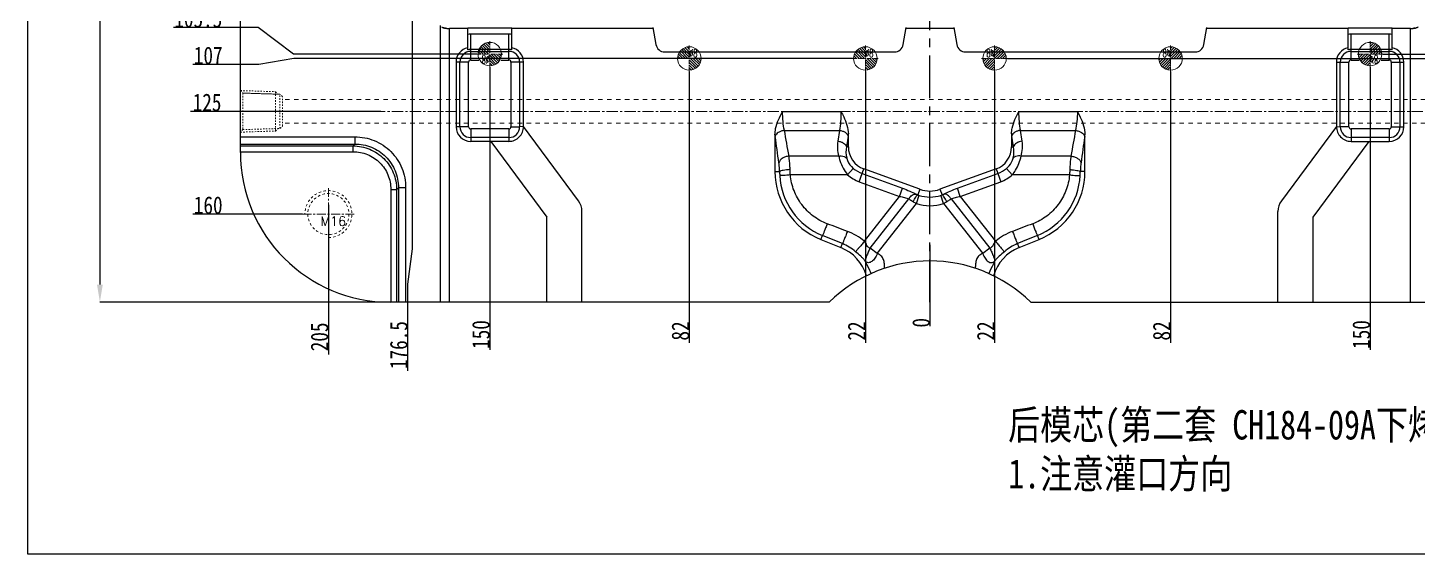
# Model space of a CAD drawing. Header units: millimetres. Extents: x 4797 to 6967, y -10922 to -3169.
# Drawn here: x 5246.5 to 5720.4, y -6133.8 to -5954.5 of the extents above; entities that cross this region are included whole.
import ezdxf
from ezdxf.enums import TextEntityAlignment as Align

# ---------------------------------------------------------------- set-up
doc = ezdxf.new("R2010")
doc.units = ezdxf.units.MM
doc.header["$LTSCALE"] = 16.335
doc.header["$PDMODE"] = 3
doc.header["$PDSIZE"] = 0.3125
doc.linetypes.add('CENTER', pattern=[0.6, 0.375, -0.075, 0.075, -0.075])
doc.linetypes.add('HIDDEN', pattern=[0.2, 0.1, -0.1])
doc.layers.get('0').update_dxf_attribs({"linetype": 'CONTINUOUS'})
doc.layers.get('Defpoints').update_dxf_attribs({"linetype": 'CONTINUOUS'})
for name, color, linetype, lineweight in [('cool', 153, 'HIDDEN', 9), ('epin', 13, 'CONTINUOUS', 9), ('screw', 33, 'CONTINUOUS', 13)]:
    doc.layers.add(name, color=color, linetype=linetype, lineweight=lineweight)
doc.layers.add('DEFAULT_2', color=8, linetype='HIDDEN')
doc.styles.get("Standard").update_dxf_attribs({"font": 'txt', "width": 0.8})
doc.styles.add('TXT', font='txt.shx', dxfattribs={"bigfont": 'gbcbig.shx'})
doc.styles.add('TXT05', font='txt.shx', dxfattribs={"width": 0.5, "bigfont": 'gbcbig.shx'})
doc.dimstyles.new('ISO-25', dxfattribs={"dimtxt": 8, "dimasz": 6, "dimexe": 0, "dimexo": 0, "dimgap": 0, "dimtad": 1, "dimdsep": 46, "dimtxsty": 'Standard', "dimcen": 0, "dimclrd": 4, "dimclre": 4, "dimclrt": 6, "dimazin": 0, "dimtfac": 1, "dimtofl": 0, "dimtmove": 0, "dimatfit": 3, "dimfxl": 0, "dimarcsym": 0})

# ---------------------------------------------------------------- blocks, each defined once
blk = doc.blocks.new('cool_jt_f12')
at = {"layer": 'cool', "ltscale": 0.3}
for p, q in [((0, 7.0785), (0.856, 6.2225)), ((0, 7.0785), (12, 6.7035)), ((0.856, 6.2225), (0.856, -6.2225)), ((13.5, 5.827375), (0.856, 6.2225)), ((0.856, 6.2225), (13.5, 5.827375)), ((12, 6.7035), (12.856, 5.8475)), ((12, 6.7035), (12, -6.7035)), ((14.327375, 5), (13.5, 5.827375)), ((13.5, -5.827375), (13.5, 5.827375)), ((14.327375, -5), (14.327375, 5)), ((0.856, -6.2225), (0, -7.0785)), ((0, -7.0785), (12, -6.7035)), ((0.856, -6.2225), (13.5, -5.827375)), ((12, -6.7035), (12.856, -5.8475)), ((13.5, -5.827375), (14.327375, -5))]:
    blk.add_line(p, q, dxfattribs=at)
blk = doc.blocks.new('147')
at = {"layer": 'cool', "ltscale": 0.932966}
for p, q in [((229.57, -3849.57), (-211.77, -3849.57)), ((229.57, -3857.57), (-211.77, -3857.57))]:
    blk.add_line(p, q, dxfattribs=at)
at = {"layer": 'cool', "color": 1, "linetype": 'CENTER', "ltscale": 0.621977}
blk.add_line((243.9, -3853.57), (-226.1, -3853.57), dxfattribs=at)
at = {"layer": 'cool', "ltscale": 0.932966}
blk.add_blockref('cool_jt_f12', (-226.1, -3853.57), dxfattribs=at)
at = {"layer": 'cool', "ltscale": 0.932966, "rotation": 179.9999999999999}
blk.add_blockref('cool_jt_f12', (243.9, -3853.57), dxfattribs=at)
blk = doc.blocks.new('screw_m16_g')
at = {"layer": 'screw', "color": 1, "linetype": 'CENTER', "ltscale": 0.497582}
for p, q in [((0, -8.8), (0, 8.8)), ((-8.8, 0), (8.8, 0))]:
    blk.add_line(p, q, dxfattribs=at)
at = {"layer": 'screw', "color": 33, "linetype": 'HIDDEN', "ltscale": 0.497582}
blk.add_circle((0, 0), 7, dxfattribs=at)
at = {"layer": 'screw', "color": 92, "linetype": 'HIDDEN', "ltscale": 0.497582}
blk.add_arc((0, 0), 8, 270, 180, dxfattribs=at)
at = {"layer": 'screw', "color": 6, "style": 'TXT'}
blk.add_text('M16', height=3.2, dxfattribs=at).set_placement((-2.72, -4))
blk = doc.blocks.new('*D208')
at = {"color": 4, "lineweight": -2}
for p, q in [((5388.09, -5667.99), (5271.11, -5667.99)), ((5271.11, -5673.99), (5271.11, -6041.99)), ((5398.89, -6047.99), (5271.11, -6047.99))]:
    blk.add_line(p, q, dxfattribs=at)
at = {"color": 4}
for points in [[(5270.11, -5673.99), (5272.11, -5673.99), (5271.11, -5667.99)], [(5270.11, -6041.99), (5272.11, -6041.99), (5271.11, -6047.99)]]:
    blk.add_solid(points, dxfattribs=at)
at = {"layer": 'Defpoints', "color": 0}
for p in [(5388.09, -5667.99), (5271.11, -6047.99), (5398.89, -6047.99)]:
    blk.add_point(p, dxfattribs=at)
at = {"color": 6, "insert": (5267.11, -5848.35), "char_height": 8, "attachment_point": 5, "rotation": 90}
blk.add_mtext('380', dxfattribs=at)
blk = doc.blocks.new('*D149')
at = {"color": 4, "lineweight": -2}
for p, q in [((5580.38, -5964.99), (5770.74, -5964.99)), ((5770.74, -5964.99), (5782.74, -5966.99)), ((5782.74, -5966.99), (5805.14, -5966.99))]:
    blk.add_line(p, q, dxfattribs=at)
at = {"layer": 'Defpoints', "color": 0}
for p in [(5553.98, -5857.99), (5580.38, -5964.99), (5794.74, -5966.99)]:
    blk.add_point(p, dxfattribs=at)
at = {"color": 6, "insert": (5799.94, -5963.99), "char_height": 6, "attachment_point": 5}
blk.add_mtext('107', dxfattribs=at)
blk = doc.blocks.new('*D211')
at = {"color": 4, "lineweight": -2}
blk.add_line((5741.1, -5982.99), (5805.94, -5982.99), dxfattribs=at)
at = {"layer": 'Defpoints', "color": 0}
for p in [(5553.98, -5857.99), (5741.1, -5982.99), (5794.74, -5982.99)]:
    blk.add_point(p, dxfattribs=at)
at = {"color": 6, "insert": (5800.34, -5979.99), "char_height": 6, "attachment_point": 5}
blk.add_mtext('125', dxfattribs=at)
blk = doc.blocks.new('*D212')
at = {"color": 4, "lineweight": -2}
blk.add_line((5767.78, -6017.99), (5805.14, -6017.99), dxfattribs=at)
at = {"layer": 'Defpoints', "color": 0}
for p in [(5553.98, -5857.99), (5767.78, -6017.99), (5794.74, -6017.99)]:
    blk.add_point(p, dxfattribs=at)
at = {"color": 6, "insert": (5799.94, -6014.99), "char_height": 6, "attachment_point": 5}
blk.add_mtext('160', dxfattribs=at)
blk = doc.blocks.new('*D150')
at = {"color": 4, "lineweight": -2}
blk.add_line((5553.98, -6028.41), (5553.98, -6056.21), dxfattribs=at)
at = {"layer": 'Defpoints', "color": 0}
for p in [(5553.98, -5857.99), (5553.98, -6028.41), (5553.98, -6053.81)]:
    blk.add_point(p, dxfattribs=at)
at = {"color": 6, "insert": (5550.98, -6055.01), "char_height": 6, "attachment_point": 5, "rotation": 90}
blk.add_mtext('0', dxfattribs=at)
blk = doc.blocks.new('*D151')
at = {"color": 4, "lineweight": -2}
blk.add_line((5575.98, -5969.39), (5575.98, -6061.81), dxfattribs=at)
at = {"layer": 'Defpoints', "color": 0}
for p in [(5553.98, -5857.99), (5575.98, -5969.39), (5575.98, -6053.81)]:
    blk.add_point(p, dxfattribs=at)
at = {"color": 6, "insert": (5572.98, -6057.81), "char_height": 6, "attachment_point": 5, "rotation": 90}
blk.add_mtext('22', dxfattribs=at)
blk = doc.blocks.new('*D152')
at = {"color": 4, "lineweight": -2}
blk.add_line((5635.98, -5969.39), (5635.98, -6061.81), dxfattribs=at)
at = {"layer": 'Defpoints', "color": 0}
for p in [(5553.98, -5857.99), (5635.98, -5969.39), (5635.98, -6053.81)]:
    blk.add_point(p, dxfattribs=at)
at = {"color": 6, "insert": (5632.98, -6057.81), "char_height": 6, "attachment_point": 5, "rotation": 90}
blk.add_mtext('82', dxfattribs=at)
blk = doc.blocks.new('*D153')
at = {"color": 4, "lineweight": -2}
blk.add_line((5703.98, -5967.89), (5703.98, -6064.21), dxfattribs=at)
at = {"layer": 'Defpoints', "color": 0}
for p in [(5553.98, -5857.99), (5703.98, -5967.89), (5703.98, -6053.81)]:
    blk.add_point(p, dxfattribs=at)
at = {"color": 6, "insert": (5700.98, -6059.01), "char_height": 6, "attachment_point": 5, "rotation": 90}
blk.add_mtext('150', dxfattribs=at)
blk = doc.blocks.new('*D213')
at = {"color": 4, "lineweight": -2}
blk.add_line((5758.98, -6014.88), (5758.98, -6065.81), dxfattribs=at)
at = {"layer": 'Defpoints', "color": 0}
for p in [(5553.98, -5857.99), (5758.98, -6014.88), (5758.98, -6053.81)]:
    blk.add_point(p, dxfattribs=at)
at = {"color": 6, "insert": (5755.98, -6059.81), "char_height": 6, "attachment_point": 5, "rotation": 90}
blk.add_mtext('205', dxfattribs=at)
blk = doc.blocks.new('*D174')
at = {"color": 4, "lineweight": -2}
for p, q in [((5337.23, -5964.99), (5325.23, -5966.99)), ((5527.58, -5964.99), (5337.23, -5964.99)), ((5325.23, -5966.99), (5302.83, -5966.99))]:
    blk.add_line(p, q, dxfattribs=at)
at = {"layer": 'Defpoints', "color": 0}
for p in [(5553.98, -5857.99), (5527.58, -5964.99), (5313.23, -5966.99)]:
    blk.add_point(p, dxfattribs=at)
at = {"color": 6, "insert": (5308.03, -5963.99), "char_height": 6, "attachment_point": 5}
blk.add_mtext('107', dxfattribs=at)
blk = doc.blocks.new('*D175')
at = {"color": 4, "lineweight": -2}
blk.add_line((5366.87, -5982.99), (5302.03, -5982.99), dxfattribs=at)
at = {"layer": 'Defpoints', "color": 0}
for p in [(5553.98, -5857.99), (5313.23, -5982.99), (5366.87, -5982.99)]:
    blk.add_point(p, dxfattribs=at)
at = {"color": 6, "insert": (5307.63, -5979.99), "char_height": 6, "attachment_point": 5}
blk.add_mtext('125', dxfattribs=at)
blk = doc.blocks.new('*D176')
at = {"color": 4, "lineweight": -2}
blk.add_line((5340.18, -6017.99), (5302.83, -6017.99), dxfattribs=at)
at = {"layer": 'Defpoints', "color": 0}
for p in [(5553.98, -5857.99), (5313.23, -6017.99), (5340.18, -6017.99)]:
    blk.add_point(p, dxfattribs=at)
at = {"color": 6, "insert": (5308.03, -6014.99), "char_height": 6, "attachment_point": 5}
blk.add_mtext('160', dxfattribs=at)
blk = doc.blocks.new('*D177')
at = {"color": 4, "lineweight": -2}
for p, q in [((5531.98, -5969.39), (5531.98, -6029.81)), ((5531.98, -6029.81), (5531.98, -6041.81)), ((5531.98, -6041.81), (5531.98, -6061.81))]:
    blk.add_line(p, q, dxfattribs=at)
at = {"layer": 'Defpoints', "color": 0}
for p in [(5553.98, -5857.99), (5531.98, -5969.39), (5531.98, -6053.81)]:
    blk.add_point(p, dxfattribs=at)
at = {"color": 6, "insert": (5528.98, -6057.81), "char_height": 6, "attachment_point": 5, "rotation": 90}
blk.add_mtext('22', dxfattribs=at)
blk = doc.blocks.new('*D178')
at = {"color": 4, "lineweight": -2}
for p, q in [((5471.98, -5969.39), (5471.98, -6029.81)), ((5471.98, -6029.81), (5471.98, -6041.81)), ((5471.98, -6041.81), (5471.98, -6061.81))]:
    blk.add_line(p, q, dxfattribs=at)
at = {"layer": 'Defpoints', "color": 0}
for p in [(5553.98, -5857.99), (5471.98, -5969.39), (5471.98, -6053.81)]:
    blk.add_point(p, dxfattribs=at)
at = {"color": 6, "insert": (5468.98, -6057.81), "char_height": 6, "attachment_point": 5, "rotation": 90}
blk.add_mtext('82', dxfattribs=at)
blk = doc.blocks.new('*D179')
at = {"color": 4, "lineweight": -2}
blk.add_line((5403.98, -5967.89), (5403.98, -6064.21), dxfattribs=at)
at = {"layer": 'Defpoints', "color": 0}
for p in [(5553.98, -5857.99), (5403.98, -5967.89), (5403.98, -6053.81)]:
    blk.add_point(p, dxfattribs=at)
at = {"color": 6, "insert": (5400.98, -6059.01), "char_height": 6, "attachment_point": 5, "rotation": 90}
blk.add_mtext('150', dxfattribs=at)
blk = doc.blocks.new('*D180')
at = {"color": 4, "lineweight": -2}
for p, q in [((5377.48, -5887.39), (5377.48, -6029.81)), ((5377.48, -6029.81), (5375.98, -6041.81)), ((5375.98, -6041.81), (5375.98, -6071.41))]:
    blk.add_line(p, q, dxfattribs=at)
at = {"layer": 'Defpoints', "color": 0}
for p in [(5553.98, -5857.99), (5377.48, -5887.39), (5375.98, -6053.81)]:
    blk.add_point(p, dxfattribs=at)
at = {"color": 6, "insert": (5372.98, -6062.61), "char_height": 6, "attachment_point": 5, "rotation": 90}
blk.add_mtext('176.5', dxfattribs=at)
blk = doc.blocks.new('*D181')
at = {"color": 4, "lineweight": -2}
blk.add_line((5348.98, -6014.88), (5348.98, -6065.81), dxfattribs=at)
at = {"layer": 'Defpoints', "color": 0}
for p in [(5553.98, -5857.99), (5348.98, -6014.88), (5348.98, -6053.81)]:
    blk.add_point(p, dxfattribs=at)
at = {"color": 6, "insert": (5345.98, -6059.81), "char_height": 6, "attachment_point": 5, "rotation": 90}
blk.add_mtext('205', dxfattribs=at)
blk = doc.blocks.new('*D182')
at = {"color": 4, "lineweight": -2}
for p, q in [((5325.05, -5954.47), (5296.25, -5954.47)), ((5337.05, -5963.49), (5325.05, -5954.47)), ((5399.58, -5963.49), (5337.05, -5963.49))]:
    blk.add_line(p, q, dxfattribs=at)
at = {"layer": 'Defpoints', "color": 0}
for p in [(5553.98, -5857.99), (5313.05, -5954.47), (5399.58, -5963.49)]:
    blk.add_point(p, dxfattribs=at)
at = {"color": 6, "insert": (5304.65, -5951.47), "char_height": 6, "attachment_point": 5}
blk.add_mtext('105.5', dxfattribs=at)
blk = doc.blocks.new('*D183')
at = {"color": 4, "lineweight": -2}
for p, q in [((5771.06, -5963.49), (5783.06, -5957.64)), ((5783.06, -5957.64), (5811.86, -5957.64)), ((5708.38, -5963.49), (5771.06, -5963.49))]:
    blk.add_line(p, q, dxfattribs=at)
at = {"layer": 'Defpoints', "color": 0}
for p in [(5553.98, -5857.99), (5795.06, -5957.64), (5708.38, -5963.49)]:
    blk.add_point(p, dxfattribs=at)
at = {"color": 6, "insert": (5803.46, -5954.64), "char_height": 6, "attachment_point": 5}
blk.add_mtext('105.5', dxfattribs=at)
blk = doc.blocks.new('*D202')
at = {"color": 4, "lineweight": -2}
for p, q in [((5730.48, -5887.39), (5730.48, -6029.81)), ((5730.48, -6029.81), (5731.98, -6041.81)), ((5731.98, -6041.81), (5731.98, -6071.41))]:
    blk.add_line(p, q, dxfattribs=at)
at = {"layer": 'Defpoints', "color": 0}
for p in [(5553.98, -5857.99), (5730.48, -5887.39), (5731.98, -6053.81)]:
    blk.add_point(p, dxfattribs=at)
at = {"color": 6, "insert": (5728.98, -6062.61), "char_height": 6, "attachment_point": 5, "rotation": 90}
blk.add_mtext('176.5', dxfattribs=at)
blk = doc.blocks.new('epin_ejp_8')
at = {"layer": 'epin'}
h = blk.add_hatch(dxfattribs=at)
h.set_pattern_fill('_ANSI31', color=123, scale=0.2, angle=90, style=0)
h.set_pattern_definition([(135, (-263.1036, 1313.3417), (-0.4490128, -0.4490128), [])])
h.paths.add_polyline_path([(0, 4, 0.414214), (-4, 0), (0, 0)])
h.paths.add_polyline_path([(4, 0), (0, 0), (0, -4, 0.414214)])
at = {"layer": 'epin', "color": 1, "linetype": 'CENTER', "ltscale": 0.248791}
for p, q in [((-4.4, 0), (4.4, 0)), ((0, -4.4), (0, 4.4))]:
    blk.add_line(p, q, dxfattribs=at)
at = {"layer": 'epin'}
blk.add_circle((0, 0), 4, dxfattribs=at)
at = {"layer": 'epin', "color": 6, "style": 'TXT05', "width": 0.5}
blk.add_text('%%c8', height=2.8, dxfattribs=at).set_placement((1.33, 1.8), align=Align.MIDDLE)
blk = doc.blocks.new('1258')
at = {"layer": 'epin', "color": 4, "xscale": -1}
for p in [(-359.25, 2735.91), (-320.76, 2733.41), (-240.76, 2733.41)]:
    blk.add_blockref('epin_ejp_8', p, dxfattribs=at)
at = {"layer": 'epin', "color": 4}
for p in [(-162.27, 2735.91), (-280.76, 2733.41), (-200.76, 2733.41)]:
    blk.add_blockref('epin_ejp_8', p, dxfattribs=at)
at = {"layer": 'epin', "rotation": 180}
for p in [(-399.76, 2728.91), (-432.26, 2697.41)]:
    blk.add_blockref('epin_ejp_8', p, dxfattribs=at)
at = {"layer": 'epin', "xscale": -1, "rotation": 180}
for p in [(-121.76, 2728.91), (-89.26, 2697.41)]:
    blk.add_blockref('epin_ejp_8', p, dxfattribs=at)
at = {"layer": 'epin', "color": 4}
for p, rotation in [((-437.26, 2658.41), 90), ((-437.26, 2616.41), 90), ((-437.26, 2581.41), 90), ((-437.26, 2536.41), 90), ((-410.76, 2500.91), 179.9999999998958)]:
    blk.add_blockref('epin_ejp_8', p, dxfattribs=dict(at, rotation=rotation))
at = {"layer": 'epin', "color": 4, "xscale": -1}
for p, rotation in [((-84.26, 2658.41), 270), ((-84.26, 2616.41), 270), ((-84.26, 2581.41), 270), ((-84.26, 2536.41), 270), ((-110.76, 2500.91), 180)]:
    blk.add_blockref('epin_ejp_8', p, dxfattribs=dict(at, rotation=rotation))
at = {"layer": 'epin'}
for p in [(-342.76, 2499.41), (-282.76, 2499.41)]:
    blk.add_blockref('epin_ejp_8', p, dxfattribs=at)
at = {"layer": 'epin', "xscale": -1}
for p in [(-238.76, 2499.41), (-178.76, 2499.41)]:
    blk.add_blockref('epin_ejp_8', p, dxfattribs=at)

msp = doc.modelspace()

# ---------------------------------------------------------------- linework, layer by layer
at = {"color": 1, "linetype": 'CENTER', "ltscale": 2.363515}
msp.add_line((5553.984, -6047.99), (5553.984, -5667.99), dxfattribs=at)
at = {"color": 7, "linetype": 'Continuous'}
for p, q in [((5318.984, -5996.99), (5318.984, -5718.99)), ((5387.224, -6047.99), (5387.224, -5953.732)), ((5390.234, -6047.99), (5390.234, -5954.765)), ((5396.484, -5954.765), (5390.234, -5954.765)), ((5396.484, -5961.992), (5396.484, -5954.55)), ((5396.484, -5954.55), (5411.484, -5954.55)), ((5411.484, -5961.992), (5411.484, -5954.55)), ((5459.65, -5954.765), (5411.484, -5954.765)), ((5459.59, -5954.422), (5460.62, -5960.267)), ((5544.848, -5960.267), (5545.878, -5954.422)), ((5562.151, -5954.765), (5545.818, -5954.765)), ((5562.09, -5954.422), (5563.121, -5960.267)), ((5647.348, -5960.267), (5648.379, -5954.422)), ((5696.484, -5954.765), (5648.318, -5954.765)), ((5696.484, -5954.55), (5711.484, -5954.55)), ((5696.484, -5961.992), (5696.484, -5954.55)), ((5711.484, -5961.992), (5711.484, -5954.55)), ((5717.747, -5954.765), (5711.484, -5954.765)), ((5717.734, -6047.99), (5717.734, -5954.765)), ((5397.484, -5961.876), (5397.484, -5956.731)), ((5410.484, -5956.731), (5397.484, -5956.731)), ((5410.484, -5961.876), (5410.484, -5956.731)), ((5710.484, -5956.731), (5697.484, -5956.731)), ((5697.484, -5961.876), (5697.484, -5956.731)), ((5710.484, -5961.876), (5710.484, -5956.731)), ((5410.484, -5961.876), (5397.484, -5961.876)), ((5397.484, -5965.511), (5397.484, -5961.992)), ((5397.484, -5962.557), (5410.484, -5962.557)), ((5410.484, -5965.511), (5410.484, -5961.992)), ((5463.575, -5962.746), (5541.893, -5962.746)), ((5566.075, -5962.746), (5644.394, -5962.746)), ((5710.484, -5961.876), (5697.484, -5961.876)), ((5697.484, -5965.511), (5697.484, -5961.992)), ((5697.484, -5962.557), (5710.484, -5962.557)), ((5710.484, -5965.511), (5710.484, -5961.992)), ((5392.484, -5966.231), (5392.484, -5988.231)), ((5396.765, -5966.231), (5392.484, -5966.231)), ((5393.81, -5988.231), (5393.81, -5966.231)), ((5396.765, -5988.231), (5396.765, -5966.231)), ((5397.484, -5965.511), (5400.267, -5965.511)), ((5407.701, -5965.511), (5410.484, -5965.511)), ((5411.204, -5966.231), (5411.204, -5988.231)), ((5415.484, -5966.231), (5411.204, -5966.231)), ((5414.158, -5966.231), (5414.158, -5988.231)), ((5415.484, -5988.18), (5415.484, -5966.231)), ((5692.484, -5966.231), (5696.765, -5966.231)), ((5692.484, -5966.231), (5692.484, -5988.18)), ((5693.81, -5988.231), (5693.81, -5966.231)), ((5696.765, -5988.231), (5696.765, -5966.231)), ((5697.484, -5965.511), (5700.267, -5965.511)), ((5707.701, -5965.511), (5710.484, -5965.511)), ((5711.204, -5966.231), (5715.484, -5966.231)), ((5711.204, -5966.231), (5711.204, -5988.231)), ((5714.158, -5966.231), (5714.158, -5988.231)), ((5715.484, -5988.231), (5715.484, -5966.231)), ((5503.738, -5983.061), (5523.652, -5983.061)), ((5584.316, -5983.061), (5604.23, -5983.061)), ((5396.765, -5988.231), (5392.484, -5988.231)), ((5397.484, -5988.95), (5397.484, -5993.231)), ((5410.484, -5988.95), (5397.484, -5988.95)), ((5410.484, -5988.95), (5410.484, -5993.21)), ((5411.204, -5988.231), (5414.158, -5988.231)), ((5415.463, -5988.171), (5414.158, -5988.231)), ((5415.484, -5988.18), (5415.463, -5988.171)), ((5434.213, -6013.507), (5415.484, -5988.18)), ((5692.484, -5988.18), (5673.755, -6013.507)), ((5692.484, -5988.18), (5692.505, -5988.191)), ((5692.505, -5988.191), (5693.81, -5988.231)), ((5696.765, -5988.231), (5693.81, -5988.231)), ((5710.484, -5988.95), (5697.484, -5988.95)), ((5697.484, -5988.95), (5697.484, -5993.21)), ((5710.484, -5988.95), (5710.484, -5993.231)), ((5711.204, -5988.231), (5715.484, -5988.231)), ((5318.984, -5991.662), (5357.982, -5991.662)), ((5357.982, -5991.662), (5357.982, -5994.138)), ((5410.484, -5991.905), (5397.484, -5991.905)), ((5410.484, -5993.21), (5397.484, -5993.231)), ((5404.295, -5993.231), (5423.389, -6019.052)), ((5501.169, -5990.96), (5501.169, -6003.478)), ((5504.396, -5989.489), (5523.116, -5989.489)), ((5523.116, -5989.489), (5522.574, -5993.147)), ((5526.07, -5991.417), (5525.529, -5995.075)), ((5526.169, -5995.075), (5526.169, -5990.697)), ((5581.798, -5990.697), (5581.798, -5995.075)), ((5582.439, -5995.075), (5581.898, -5991.417)), ((5584.852, -5989.489), (5603.571, -5989.489)), ((5585.393, -5993.147), (5584.852, -5989.489)), ((5606.798, -6003.478), (5606.798, -5990.96)), ((5684.579, -6019.052), (5703.674, -5993.231)), ((5710.484, -5991.905), (5697.484, -5991.905)), ((5697.484, -5993.21), (5710.484, -5993.231)), ((5318.984, -5994.138), (5357.982, -5994.138)), ((5318.984, -5994.746), (5357.374, -5994.746)), ((5318.984, -5996.726), (5357.374, -5996.726)), ((5357.374, -5994.746), (5357.982, -5994.138)), ((5357.374, -5996.726), (5357.374, -5994.746)), ((5522.912, -5998.213), (5505.961, -5998.213)), ((5526.169, -5995.075), (5525.529, -5995.075)), ((5581.798, -5995.075), (5582.439, -5995.075)), ((5602.007, -5998.213), (5585.055, -5998.213)), ((5525.918, -6004.641), (5527.847, -6002.404)), ((5529.848, -6006.946), (5531.433, -6002.593)), ((5550.564, -6009.556), (5531.433, -6002.593)), ((5576.535, -6002.593), (5557.404, -6009.556)), ((5576.535, -6002.593), (5578.119, -6006.946)), ((5582.05, -6004.641), (5580.12, -6002.404)), ((5501.169, -6003.478), (5502.736, -6003.478)), ((5525.918, -6004.641), (5506.417, -6004.641)), ((5529.848, -6006.946), (5543.64, -6011.966)), ((5530.859, -6004.17), (5544.651, -6009.19)), ((5563.317, -6009.19), (5577.109, -6004.17)), ((5564.328, -6011.966), (5578.119, -6006.946)), ((5601.551, -6004.641), (5582.05, -6004.641)), ((5606.798, -6003.478), (5605.232, -6003.478)), ((5370.248, -6009.6), (5370.248, -6047.99)), ((5370.248, -6009.6), (5372.228, -6009.6)), ((5372.228, -6009.6), (5372.836, -6008.992)), ((5372.228, -6009.6), (5372.228, -6047.99)), ((5372.836, -6008.992), (5372.836, -6047.99)), ((5375.312, -6008.992), (5372.836, -6008.992)), ((5375.312, -6008.992), (5375.312, -6047.99)), ((5531.639, -6027.248), (5543.64, -6011.966)), ((5543.64, -6011.966), (5544.651, -6009.19)), ((5549.35, -6014.41), (5550.264, -6011.6)), ((5550.564, -6009.556), (5549.873, -6011.454)), ((5557.404, -6009.556), (5558.095, -6011.454)), ((5558.618, -6014.41), (5557.704, -6011.6)), ((5564.328, -6011.966), (5563.317, -6009.19)), ((5564.328, -6011.966), (5576.329, -6027.247)), ((5435.389, -6047.99), (5435.389, -6017.074)), ((5533.6, -6029.608), (5546.788, -6012.816)), ((5535.977, -6031.438), (5549.35, -6014.41)), ((5558.618, -6014.41), (5571.991, -6031.438)), ((5561.18, -6012.815), (5574.368, -6029.607)), ((5672.579, -6047.99), (5672.579, -6017.074)), ((5423.389, -6047.99), (5423.389, -6019.052)), ((5684.579, -6047.99), (5684.579, -6019.052)), ((5516.804, -6026.657), (5517.358, -6025.287)), ((5516.804, -6026.657), (5523.603, -6029.404)), ((5584.364, -6029.404), (5591.164, -6026.657)), ((5591.164, -6026.657), (5590.61, -6025.287)), ((5523.603, -6029.404), (5524.146, -6028.061)), ((5535.977, -6031.438), (5533.6, -6029.608)), ((5574.368, -6029.607), (5571.991, -6031.438)), ((5584.364, -6029.404), (5583.822, -6028.061)), ((5519.648, -6047.99), (5369.984, -6047.99)), ((5588.32, -6047.99), (5737.984, -6047.99))]:
    msp.add_line(p, q, dxfattribs=at)
msp.add_lwpolyline([(6001.378, -6133.841), (5246.546, -6133.841), (5246.546, -5613.499), (6001.378, -5613.499)], close=True)
for centre, radius, start, end in [((5390.19, -5944.537), 10.227, 265.32913, 267.64777), ((5390.234, -5943.592), 11.173, 267.61735, 270.00056), ((5717.732, -5943.624), 11.141, 270.00769, 272.33444), ((5717.772, -5944.421), 10.343, 272.29413, 274.51601), ((5718.302, -5948.891), 5.839, 279.23577, 281.79183), ((5718.544, -5950.048), 4.657, 281.78919, 284.56432), ((5397.484, -5966.231), 9.5, 90, 96.04233), ((5410.484, -5966.231), 9.5, 83.95767, 90), ((5463.575, -5959.746), 3, 190, 270), ((5541.893, -5959.746), 3, 270, 350), ((5566.075, -5959.746), 3, 190, 270), ((5644.394, -5959.746), 3, 270, 350), ((5697.484, -5966.231), 9.5, 90, 96.04233), ((5710.484, -5966.231), 9.5, 83.95767, 90), ((5397.484, -5966.231), 5, 101.53696, 180), ((5397.484, -5966.231), 3.674, 90, 180), ((5397.484, -5966.231), 4.355, 90, 103.27498), ((5410.484, -5966.231), 4.355, 76.72502, 90), ((5410.484, -5966.231), 3.674, 0, 90), ((5410.484, -5966.231), 5, 0, 78.46304), ((5697.484, -5966.231), 5, 101.53696, 180), ((5697.484, -5966.231), 3.674, 90, 180), ((5697.484, -5966.231), 4.355, 90.00001, 103.27498), ((5710.484, -5966.231), 4.355, 76.72502, 90), ((5710.484, -5966.231), 3.674, 0, 90), ((5710.484, -5966.231), 5, 0, 78.46304), ((5397.484, -5966.231), 0.719, 90, 180), ((5410.484, -5966.231), 0.719, 0, 90), ((5697.484, -5966.231), 0.719, 90, 180), ((5710.484, -5966.231), 0.719, 0, 90), ((5397.484, -5988.231), 5, 180, 270), ((5397.484, -5988.231), 3.674, 180, 270), ((5397.484, -5988.231), 0.719, 180, 270), ((5410.484, -5988.231), 3.674, 270, 360), ((5410.484, -5988.231), 0.719, 270, 360), ((5697.484, -5988.231), 3.674, 180, 270), ((5697.484, -5988.231), 0.719, 180, 270), ((5710.484, -5988.231), 5, 270, 0), ((5710.484, -5988.231), 3.674, 270, 0), ((5710.484, -5988.231), 0.719, 270, 0), ((5540.169, -5986.009), 39.313, 187.23371, 188.09251), ((3382.5, -6294.865), 2140.35, 7.905877, 8.147138), ((5534.425, -5994.901), 11.979, 171.58084, 196.05321), ((5488.817, -5985.92), 37.657, 351.60706, 352.71316), ((5618.177, -5986.055), 36.673, 187.27201, 188.40777), ((5573.543, -5994.901), 11.979, 343.94669, 8.41926), ((8440.773, -6395.732), 2862.73, 171.883301, 172.063683), ((5567.701, -5985.996), 39.411, 351.90857, 352.76522), ((5369.984, -5996.99), 51, 180, 270), ((5534.345, -5996.825), 8.988, 168.77289, 193.53713), ((5534.169, -5995.075), 8, 180, 250), ((5573.798, -5995.075), 8, 290, 0), ((5573.622, -5996.825), 8.989, 346.46354, 11.22586), ((5534.169, -5995.075), 9.679, 229.2195, 250), ((5573.798, -5995.075), 9.679, 290, 310.78051), ((5526.169, -6003.478), 25, 180, 248), ((5546.576, -6002.516), 43.851, 181.25665, 183.05745), ((5526.198, -6003.571), 23.446, 183.13818, 247.8502), ((5534.169, -5995.075), 12.633, 229.2195, 250), ((5573.798, -5995.075), 12.633, 290, 310.7805), ((5581.77, -6003.571), 23.446, 292.1496, 356.86199), ((5581.798, -6003.478), 25, 292, 0), ((5561.378, -6002.515), 43.865, 356.94284, 358.74306), ((5551.717, -6007.119), 4.711, 246.94939, 252.03058), ((5553.984, -6000.159), 12.031, 251.98915, 288.01288), ((5553.984, -6000.159), 10, 250, 290), ((5556.251, -6007.119), 4.711, 287.97156, 293.04733), ((5429.389, -6017.074), 6, 0, 36.48277), ((5567.597, -5982.544), 36.72, 238.25712, 240.20384), ((5553.984, -6000.159), 14.986, 251.98915, 288.01288), ((5540.37, -5982.543), 36.722, 299.79707, 301.74174), ((5678.579, -6017.074), 6, 143.51723, 180), ((4607.438, -8443.8), 2588.334, 69.217465, 69.379835), ((6482.906, -8397.162), 2538.477, 110.618571, 110.78413), ((5517.984, -6043.312), 15, 16.74073, 68), ((5517.827, -6043.439), 16.625, 49.5072, 67.66304), ((5589.984, -6043.312), 15, 112, 163.25927), ((5590.14, -6043.438), 16.624, 112.33618, 130.49223), ((5553.984, -6082.99), 49.03, 45.54892, 134.45108)]:
    msp.add_arc(centre, radius, start, end, dxfattribs=at)
for points, knots in [([(5388.681, -5954.646), (5388.637, -5954.639), (5388.47, -5954.608), (5388.304, -5954.57), (5388.184, -5954.537)], [0, 0, 0, 0, 0.2624721, 1, 1, 1, 1]), ([(5388.319, -5954.552), (5388.453, -5954.588), (5389.083, -5954.722), (5389.73, -5954.764), (5390.234, -5954.765)], [0, 0, 0, 0, 0.2160973, 1, 1, 1, 1]), ([(5389.357, -5954.73), (5389.298, -5954.725), (5389.072, -5954.704), (5388.847, -5954.675), (5388.681, -5954.646)], [0, 0, 0, 0, 0.2591844, 1, 1, 1, 1]), ([(5717.747, -5954.764), (5718.044, -5954.764), (5718.604, -5954.739), (5719.368, -5954.633), (5719.953, -5954.475), (5720.272, -5954.315), (5720.365, -5954.215)], [0, 0, 0, 0, 0.3277627, 0.6198207, 0.8485892, 1, 1, 1, 1]), ([(5719.239, -5954.654), (5719.187, -5954.663), (5718.971, -5954.695), (5718.752, -5954.718), (5718.587, -5954.732)], [0, 0, 0, 0, 0.2407774, 1, 1, 1, 1]), ([(5720.307, -5954.335), (5720.265, -5954.357), (5720.075, -5954.45), (5719.873, -5954.514), (5719.715, -5954.555)], [0, 0, 0, 0, 0.225312, 1, 1, 1, 1]), ([(5501.169, -5990.96), (5501.169, -5990.261), (5501.495, -5987.467), (5502.739, -5984.897), (5503.738, -5983.061)], [0, 0, 0, 0, 0.2505703, 1, 1, 1, 1]), ([(5504.396, -5989.489), (5504.171, -5988.503), (5503.858, -5986.363), (5503.749, -5984.207), (5503.738, -5983.061)], [0, 0, 0, 0, 0.4686491, 1, 1, 1, 1]), ([(5523.652, -5983.061), (5523.652, -5984.205), (5523.569, -5986.358), (5523.306, -5988.498), (5523.116, -5989.489)], [0, 0, 0, 0, 0.5315639, 1, 1, 1, 1]), ([(5523.652, -5983.061), (5523.977, -5983.654), (5525.227, -5986.022), (5526.169, -5988.682), (5526.169, -5990.697)], [0, 0, 0, 0, 0.2514079, 1, 1, 1, 1]), ([(5581.798, -5990.697), (5581.798, -5990.02), (5582.125, -5987.316), (5583.344, -5984.836), (5584.316, -5983.061)], [0, 0, 0, 0, 0.2505397, 1, 1, 1, 1]), ([(5584.852, -5989.489), (5584.662, -5988.499), (5584.399, -5986.358), (5584.316, -5984.205), (5584.316, -5983.061)], [0, 0, 0, 0, 0.4683255, 1, 1, 1, 1]), ([(5604.23, -5983.061), (5604.219, -5984.207), (5604.11, -5986.363), (5603.797, -5988.503), (5603.571, -5989.489)], [0, 0, 0, 0, 0.5313514, 1, 1, 1, 1]), ([(5604.23, -5983.061), (5604.564, -5983.675), (5605.848, -5986.125), (5606.798, -5988.878), (5606.798, -5990.96)], [0, 0, 0, 0, 0.2513841, 1, 1, 1, 1]), ([(5410.484, -5993.21), (5411.138, -5993.21), (5412.461, -5992.945), (5414.125, -5991.815), (5415.233, -5990.132), (5415.468, -5988.805), (5415.462, -5988.15)], [0, 0, 0, 0, 0.2500072, 0.4999337, 0.7499117, 1, 1, 1, 1]), ([(5692.506, -5988.15), (5692.506, -5988.805), (5692.732, -5990.132), (5693.844, -5991.814), (5695.507, -5992.945), (5696.83, -5993.21), (5697.484, -5993.21)], [0, 0, 0, 0, 0.2500733, 0.5000893, 0.7499945, 1, 1, 1, 1]), ([(5357.982, -5991.662), (5360.238, -5991.662), (5364.801, -5992.548), (5370.578, -5996.396), (5374.426, -6002.173), (5375.312, -6006.736), (5375.312, -6008.992)], [0, 0, 0, 0, 0.2500254, 0.4999994, 0.7499737, 1, 1, 1, 1]), ([(5504.396, -5989.489), (5504.018, -5989.527), (5503.284, -5989.687), (5502.101, -5990.227), (5501.366, -5990.984), (5501.248, -5991.544)], [0, 0, 0, 0, 0.2899474, 0.5643084, 1, 1, 1, 1]), ([(5522.574, -5993.147), (5522.93, -5993.177), (5523.62, -5993.32), (5524.737, -5993.823), (5525.421, -5994.546), (5525.529, -5995.075)], [0, 0, 0, 0, 0.2890311, 0.5623517, 1, 1, 1, 1]), ([(5523.116, -5989.489), (5523.471, -5989.519), (5524.161, -5989.662), (5525.278, -5990.164), (5525.962, -5990.888), (5526.07, -5991.417)], [0, 0, 0, 0, 0.289031, 0.5623516, 1, 1, 1, 1]), ([(5584.852, -5989.489), (5584.497, -5989.519), (5583.807, -5989.662), (5582.69, -5990.164), (5582.005, -5990.888), (5581.898, -5991.417)], [0, 0, 0, 0, 0.289031, 0.5623516, 1, 1, 1, 1]), ([(5585.393, -5993.147), (5585.038, -5993.177), (5584.348, -5993.32), (5583.231, -5993.823), (5582.547, -5994.546), (5582.439, -5995.075)], [0, 0, 0, 0, 0.289031, 0.5623516, 1, 1, 1, 1]), ([(5603.571, -5989.489), (5603.95, -5989.527), (5604.684, -5989.687), (5605.867, -5990.227), (5606.601, -5990.985), (5606.72, -5991.544)], [0, 0, 0, 0, 0.2899518, 0.5643178, 1, 1, 1, 1]), ([(5357.374, -5994.746), (5359.307, -5994.751), (5363.211, -5995.521), (5368.153, -5998.822), (5371.454, -6003.764), (5372.223, -6007.668), (5372.228, -6009.6)], [0, 0, 0, 0, 0.2500423, 0.5000435, 0.7499888, 1, 1, 1, 1]), ([(5357.374, -5996.726), (5359.05, -5996.726), (5362.44, -5997.384), (5366.731, -6000.243), (5369.59, -6004.535), (5370.248, -6007.924), (5370.248, -6009.6)], [0, 0, 0, 0, 0.2500586, 0.5000438, 0.7499727, 1, 1, 1, 1]), ([(5357.982, -5994.138), (5359.918, -5994.132), (5363.836, -5994.878), (5368.801, -5998.174), (5372.096, -6003.139), (5372.842, -6007.056), (5372.836, -6008.992)], [0, 0, 0, 0, 0.2500452, 0.5000464, 0.7499924, 1, 1, 1, 1]), ([(5505.961, -5998.213), (5505.546, -5998.26), (5504.741, -5998.442), (5503.449, -5999.037), (5502.639, -5999.858), (5502.506, -6000.468)], [0, 0, 0, 0, 0.2905746, 0.5656603, 1, 1, 1, 1]), ([(5506.32, -6002.812), (5506.302, -6002.396), (5506.223, -6000.86), (5506.098, -5999.326), (5505.961, -5998.213)], [0, 0, 0, 0, 0.2706158, 1, 1, 1, 1]), ([(5522.912, -5998.213), (5523.19, -5998.166), (5524.12, -5998.087), (5525.212, -5998.388), (5525.607, -5998.929)], [0, 0, 0, 0, 0.2959973, 1, 1, 1, 1]), ([(5522.912, -5998.213), (5523.017, -5998.735), (5523.619, -6001.035), (5524.755, -6003.209), (5525.918, -6004.641)], [0, 0, 0, 0, 0.2239147, 1, 1, 1, 1]), ([(5582.05, -6004.641), (5582.452, -6004.145), (5583.818, -6002.193), (5584.713, -5999.919), (5585.055, -5998.213)], [0, 0, 0, 0, 0.268467, 1, 1, 1, 1]), ([(5585.055, -5998.213), (5584.778, -5998.166), (5583.848, -5998.087), (5582.755, -5998.388), (5582.361, -5998.929)], [0, 0, 0, 0, 0.2959938, 1, 1, 1, 1]), ([(5602.007, -5998.213), (5601.965, -5998.557), (5601.797, -6000.086), (5601.699, -6001.622), (5601.647, -6002.812)], [0, 0, 0, 0, 0.2253925, 1, 1, 1, 1]), ([(5602.007, -5998.213), (5602.422, -5998.26), (5603.226, -5998.442), (5604.519, -5999.037), (5605.329, -5999.858), (5605.461, -6000.468)], [0, 0, 0, 0, 0.2905792, 0.5656703, 1, 1, 1, 1]), ([(5502.736, -6003.478), (5502.729, -6003.207), (5502.69, -6002.202), (5502.607, -6001.197), (5502.506, -6000.468)], [0, 0, 0, 0, 0.268811, 1, 1, 1, 1]), ([(5506.32, -6002.812), (5505.904, -6002.839), (5505.121, -6002.909), (5504.068, -6003.061), (5503.338, -6003.216), (5502.927, -6003.361), (5502.784, -6003.436), (5502.736, -6003.478)], [0, 0, 0, 0, 0.3408274, 0.6426533, 0.8702018, 0.9480807, 1, 1, 1, 1]), ([(5506.417, -6004.641), (5506.39, -6004.183), (5506.356, -6003.573), (5506.327, -6002.963), (5506.32, -6002.812)], [0, 0, 0, 0, 0.751856, 1, 1, 1, 1]), ([(5525.607, -5998.929), (5525.676, -5999.216), (5526.12, -6000.538), (5527.018, -6001.689), (5527.847, -6002.404)], [0, 0, 0, 0, 0.212247, 1, 1, 1, 1]), ([(5580.12, -6002.404), (5580.412, -6002.152), (5581.399, -6001.174), (5582.126, -5999.906), (5582.361, -5998.929)], [0, 0, 0, 0, 0.2771019, 1, 1, 1, 1]), ([(5601.647, -6002.812), (5601.641, -6002.963), (5601.612, -6003.573), (5601.577, -6004.183), (5601.551, -6004.641)], [0, 0, 0, 0, 0.248144, 1, 1, 1, 1]), ([(5601.647, -6002.812), (5602.063, -6002.839), (5602.847, -6002.909), (5603.9, -6003.061), (5604.63, -6003.216), (5605.041, -6003.361), (5605.184, -6003.436), (5605.232, -6003.478)], [0, 0, 0, 0, 0.3408262, 0.6426509, 0.8701992, 0.9480788, 1, 1, 1, 1]), ([(5605.461, -6000.468), (5605.43, -6000.694), (5605.311, -6001.694), (5605.253, -6002.7), (5605.232, -6003.478)], [0, 0, 0, 0, 0.2272893, 1, 1, 1, 1]), ([(5506.417, -6004.641), (5505.998, -6004.68), (5505.21, -6004.746), (5504.146, -6004.825), (5503.357, -6004.857), (5502.933, -6004.874), (5502.788, -6004.855)], [0, 0, 0, 0, 0.3471724, 0.652465, 0.8790969, 1, 1, 1, 1]), ([(5518.974, -6021.286), (5517.266, -6020.643), (5514.016, -6018.854), (5510.102, -6014.924), (5507.421, -6010.069), (5506.585, -6006.459), (5506.417, -6004.641)], [0, 0, 0, 0, 0.249969, 0.4999585, 0.7499686, 1, 1, 1, 1]), ([(5601.551, -6004.641), (5601.383, -6006.459), (5600.546, -6010.069), (5597.866, -6014.924), (5593.951, -6018.854), (5590.702, -6020.643), (5588.994, -6021.286)], [0, 0, 0, 0, 0.2500315, 0.5000417, 0.7500312, 1, 1, 1, 1]), ([(5601.551, -6004.641), (5601.97, -6004.68), (5602.758, -6004.746), (5603.822, -6004.825), (5604.611, -6004.857), (5605.035, -6004.874), (5605.18, -6004.855)], [0, 0, 0, 0, 0.3471722, 0.6524644, 0.8790962, 1, 1, 1, 1]), ([(5543.64, -6011.966), (5544.201, -6012.07), (5545.264, -6012.305), (5546.306, -6012.627), (5546.788, -6012.816)], [0, 0, 0, 0, 0.52425, 1, 1, 1, 1]), ([(5544.651, -6009.19), (5545.469, -6009.488), (5547.012, -6010.094), (5548.517, -6010.789), (5549.214, -6011.151)], [0, 0, 0, 0, 0.5258822, 1, 1, 1, 1]), ([(5546.788, -6012.816), (5546.945, -6012.557), (5547.295, -6012.086), (5548.04, -6011.402), (5548.778, -6011.097), (5549.214, -6011.151)], [0, 0, 0, 0, 0.2962964, 0.5691366, 1, 1, 1, 1]), ([(5548.278, -6013.772), (5548.406, -6013.477), (5548.666, -6012.934), (5549.083, -6012.224), (5549.465, -6011.73), (5549.743, -6011.488), (5549.873, -6011.454)], [0, 0, 0, 0, 0.3370671, 0.6333763, 0.8593703, 1, 1, 1, 1]), ([(5549.214, -6011.151), (5549.264, -6011.177), (5549.48, -6011.285), (5549.701, -6011.383), (5549.873, -6011.454)], [0, 0, 0, 0, 0.2314109, 1, 1, 1, 1]), ([(5558.095, -6011.454), (5558.155, -6011.43), (5558.377, -6011.335), (5558.597, -6011.233), (5558.754, -6011.151)], [0, 0, 0, 0, 0.2659849, 1, 1, 1, 1]), ([(5559.689, -6013.772), (5559.561, -6013.478), (5559.301, -6012.934), (5558.884, -6012.224), (5558.503, -6011.731), (5558.225, -6011.488), (5558.095, -6011.454)], [0, 0, 0, 0, 0.3370903, 0.6334163, 0.8594085, 1, 1, 1, 1]), ([(5558.754, -6011.151), (5559.451, -6010.789), (5560.956, -6010.094), (5562.499, -6009.488), (5563.317, -6009.19)], [0, 0, 0, 0, 0.4740201, 1, 1, 1, 1]), ([(5561.18, -6012.815), (5561.024, -6012.557), (5560.674, -6012.086), (5559.928, -6011.402), (5559.19, -6011.097), (5558.754, -6011.151)], [0, 0, 0, 0, 0.2962982, 0.5691402, 1, 1, 1, 1]), ([(5561.18, -6012.815), (5561.662, -6012.627), (5562.704, -6012.305), (5563.767, -6012.07), (5564.328, -6011.966)], [0, 0, 0, 0, 0.4756547, 1, 1, 1, 1]), ([(5546.788, -6012.816), (5546.901, -6012.892), (5547.394, -6013.217), (5547.892, -6013.533), (5548.278, -6013.772)], [0, 0, 0, 0, 0.2311154, 1, 1, 1, 1]), ([(5559.689, -6013.772), (5559.823, -6013.69), (5560.324, -6013.377), (5560.82, -6013.057), (5561.18, -6012.815)], [0, 0, 0, 0, 0.266401, 1, 1, 1, 1]), ([(5518.974, -6021.286), (5518.798, -6021.754), (5518.462, -6022.63), (5518.001, -6023.809), (5517.638, -6024.674), (5517.444, -6025.137), (5517.358, -6025.287)], [0, 0, 0, 0, 0.347233, 0.6525814, 0.8792373, 1, 1, 1, 1]), ([(5588.994, -6021.286), (5589.17, -6021.754), (5589.505, -6022.63), (5589.967, -6023.809), (5590.33, -6024.674), (5590.524, -6025.137), (5590.61, -6025.287)], [0, 0, 0, 0, 0.3472329, 0.6525813, 0.8792371, 1, 1, 1, 1]), ([(5525.836, -6023.879), (5525.65, -6024.367), (5525.297, -6025.283), (5524.814, -6026.514), (5524.435, -6027.419), (5524.234, -6027.902), (5524.146, -6028.061)], [0, 0, 0, 0, 0.3472473, 0.6526089, 0.8792705, 1, 1, 1, 1]), ([(5582.132, -6023.879), (5582.318, -6024.367), (5582.671, -6025.283), (5583.154, -6026.514), (5583.532, -6027.419), (5583.734, -6027.902), (5583.822, -6028.061)], [0, 0, 0, 0, 0.3472475, 0.6526093, 0.879271, 1, 1, 1, 1]), ([(5531.639, -6027.248), (5531.295, -6027.663), (5530.647, -6028.442), (5529.77, -6029.488), (5529.108, -6030.254), (5528.755, -6030.663), (5528.623, -6030.796)], [0, 0, 0, 0, 0.3472764, 0.6526649, 0.8793381, 1, 1, 1, 1]), ([(5531.954, -6034.045), (5531.718, -6033.734), (5531.231, -6033.148), (5530.122, -6032.057), (5529.226, -6031.312), (5528.623, -6030.796)], [0, 0, 0, 0, 0.2506937, 0.4894008, 1, 1, 1, 1]), ([(5533.6, -6029.608), (5533.484, -6029.587), (5533.251, -6029.515), (5532.844, -6029.211), (5532.501, -6028.635), (5532.17, -6027.899), (5531.846, -6027.434), (5531.639, -6027.248)], [0, 0, 0, 0, 0.1119585, 0.2276164, 0.4744311, 0.7350698, 1, 1, 1, 1]), ([(5533.6, -6029.608), (5533.363, -6030.053), (5532.931, -6030.923), (5532.405, -6032.158), (5532.085, -6033.082), (5531.952, -6033.677), (5531.926, -6033.914), (5531.93, -6034.014)], [0, 0, 0, 0, 0.319289, 0.6143977, 0.8499645, 0.936701, 1, 1, 1, 1]), ([(5535.977, -6031.438), (5535.803, -6032.004), (5535.434, -6032.803), (5534.746, -6033.679), (5534.169, -6034.148), (5533.593, -6034.457), (5532.961, -6034.621), (5532.478, -6034.384), (5532.162, -6034.176), (5532.02, -6034.075), (5531.956, -6034.051)], [0, 0, 0, 0, 0.3109721, 0.4538588, 0.5828313, 0.6974814, 0.7986741, 0.9098193, 0.964052, 1, 1, 1, 1]), ([(5538.532, -6036.458), (5538.521, -6035.952), (5538.496, -6034.939), (5538.206, -6033.433), (5537.385, -6032.096), (5536.459, -6031.587), (5535.977, -6031.438)], [0, 0, 0, 0, 0.2506387, 0.5008852, 0.7503651, 1, 1, 1, 1]), ([(5571.991, -6031.438), (5571.509, -6031.587), (5570.585, -6032.098), (5569.765, -6033.435), (5569.474, -6034.939), (5569.448, -6035.952), (5569.436, -6036.458)], [0, 0, 0, 0, 0.2496269, 0.4991171, 0.7493643, 1, 1, 1, 1]), ([(5571.991, -6031.438), (5572.166, -6032.003), (5572.534, -6032.801), (5573.23, -6033.672), (5573.931, -6034.277), (5574.771, -6034.606), (5575.552, -6034.433), (5575.863, -6034.213), (5575.996, -6034.081)], [0, 0, 0, 0, 0.3131744, 0.4571226, 0.5873918, 0.8034738, 0.9005344, 1, 1, 1, 1]), ([(5576.329, -6027.247), (5576.121, -6027.433), (5575.798, -6027.899), (5575.468, -6028.635), (5575.125, -6029.212), (5574.717, -6029.515), (5574.484, -6029.587), (5574.368, -6029.607)], [0, 0, 0, 0, 0.2649205, 0.5255591, 0.772363, 0.8880181, 1, 1, 1, 1]), ([(5574.368, -6029.607), (5574.605, -6030.053), (5575.036, -6030.923), (5575.562, -6032.159), (5575.882, -6033.083), (5576.016, -6033.677), (5576.042, -6033.914), (5576.038, -6034.013)], [0, 0, 0, 0, 0.3193555, 0.6145407, 0.8501133, 0.9368004, 1, 1, 1, 1]), ([(5579.345, -6030.796), (5578.742, -6031.311), (5577.846, -6032.056), (5576.737, -6033.147), (5576.25, -6033.734), (5576.014, -6034.044)], [0, 0, 0, 0, 0.5105126, 0.7492103, 1, 1, 1, 1]), ([(5576.329, -6027.247), (5576.673, -6027.663), (5577.321, -6028.442), (5578.198, -6029.487), (5578.86, -6030.254), (5579.213, -6030.663), (5579.345, -6030.796)], [0, 0, 0, 0, 0.3472762, 0.6526644, 0.8793375, 1, 1, 1, 1]), ([(5533.954, -6038.238), (5533.812, -6037.875), (5533.178, -6036.46), (5532.408, -6035.111), (5531.954, -6034.045)], [0, 0, 0, 0, 0.2516882, 1, 1, 1, 1]), ([(5576.014, -6034.044), (5575.88, -6034.359), (5575.228, -6035.764), (5574.454, -6037.114), (5574.013, -6038.238)], [0, 0, 0, 0, 0.2209586, 1, 1, 1, 1])]:
    msp.add_open_spline(points, degree=3, knots=knots, dxfattribs=at)
for points in [[(5505.961, -5998.213), (5505.408, -5995.311), (5504.9, -5992.4), (5504.396, -5989.489)], [(5603.571, -5989.489), (5603.067, -5992.4), (5602.56, -5995.311), (5602.007, -5998.213)], [(5524.146, -6028.061), (5521.883, -6027.137), (5519.62, -6026.213), (5517.358, -6025.287)], [(5531.639, -6027.248), (5529.915, -6025.822), (5527.927, -6024.673), (5525.836, -6023.879)], [(5582.132, -6023.879), (5580.041, -6024.673), (5578.053, -6025.822), (5576.329, -6027.247)], [(5590.61, -6025.287), (5588.348, -6026.213), (5586.085, -6027.137), (5583.822, -6028.061)]]:
    msp.add_open_spline(points, degree=3, dxfattribs=at)
at = {"layer": 'DEFAULT_2', "color": 8, "linetype": 'HIDDEN'}
for p, q in [((5397.484, -5961.876), (5397.484, -5961.992)), ((5410.484, -5961.876), (5410.484, -5961.992)), ((5697.484, -5961.876), (5697.484, -5961.992)), ((5710.484, -5961.876), (5710.484, -5961.992)), ((5318.984, -5996.99), (5318.984, -5996.99)), ((5369.984, -6047.99), (5369.984, -6047.99)), ((5519.648, -6047.99), (5519.648, -6047.99)), ((5588.32, -6047.99), (5588.32, -6047.99))]:
    msp.add_line(p, q, dxfattribs=at)
msp.add_open_spline([(5387.603, -5954.215), (5387.679, -5954.292), (5387.914, -5954.431), (5388.167, -5954.512), (5388.319, -5954.552)], degree=3, knots=[0, 0, 0, 0, 0.4089377, 1, 1, 1, 1], dxfattribs=at)

# ---------------------------------------------------------------- block references
for name, p in [('1258', (5814.739, -8464.395)), ('147', (5545.088, -2129.424))]:
    msp.add_blockref(name, p)
at = {"layer": 'screw'}
msp.add_blockref('screw_m16_g', (5348.984, -6017.99), dxfattribs=at)

# ---------------------------------------------------------------- texts
at = {"insert": (5580.632, -6084.768), "char_height": 10, "width": 170.20524, "attachment_point": 1}
msp.add_mtext('{\\fSimSun|b0|i0|c134|p2;后模芯(第二套 CH184-09A下烤盘）\\P1.注意灌口方向}', dxfattribs=at)

# ---------------------------------------------------------------- dimensions: what is measured, and where the dimension line sits
dim = msp.add_linear_dim(base=(5271.105, -6047.99), p1=(5388.085, -5667.99), p2=(5398.887, -6047.99), angle=90, dimstyle='ISO-25', override={"dimfxl": 1.25})
dim.commit()
dim.dimension.update_dxf_attribs({"geometry": '*D208', "text_midpoint": (5271.105, -5848.354), "dimtype": 160})
for feature_location, offset, dtype, origin, picture, middle in [((5399.584, -5963.49), (-86.536, 9.022), 0, (5553.984, -5857.99), '*D182', (5304.648, -5951.468)), ((5366.869, -5982.99), (-53.641, 0), 0, (5553.984, -5857.99), '*D175', (5307.628, -5979.99)), ((5527.585, -5964.99), (-214.356, -2), 0, (5553.984, -5857.99), '*D174', (5308.028, -5963.99)), ((5340.184, -6017.99), (-26.956, 0), 0, (5553.984, -5857.99), '*D176', (5308.028, -6014.99)), ((5348.984, -6014.884), (0, -38.922), 1, (5553.984, -5857.99), '*D181', (5345.984, -6059.806)), ((5377.484, -5887.39), (-1.5, -166.416), 1, (5553.984, -5857.99), '*D180', (5372.984, -6062.606)), ((5403.984, -5967.89), (0, -85.916), 1, (5553.984, -5857.99), '*D179', (5400.984, -6059.006)), ((5471.984, -5969.39), (0.001, -84.416), 1, (5553.984, -5857.99), '*D178', (5468.985, -6057.806)), ((5531.984, -5969.39), (0.001, -84.416), 1, (5553.984, -5857.99), '*D177', (5528.985, -6057.806)), ((5553.98419034, -6028.406596629), (0, -25.399562726), 1, (5553.98419034, -5857.989856062), '*D150', (5550.98419034, -6055.006159355)), ((5580.384, -5964.99), (214.356, -2), 0, (5553.984, -5857.99), '*D149', (5799.94, -5963.99)), ((5741.099, -5982.99), (53.641, 0), 0, (5553.984, -5857.99), '*D211', (5800.34, -5979.99)), ((5767.784, -6017.99), (26.956, 0), 0, (5553.984, -5857.99), '*D212', (5799.94, -6014.99)), ((5575.984, -5969.39), (0, -84.416), 1, (5553.984, -5857.99), '*D151', (5572.984, -6057.806)), ((5635.984, -5969.39), (0, -84.416), 1, (5553.984, -5857.99), '*D152', (5632.984, -6057.806)), ((5703.984, -5967.89), (0, -85.916), 1, (5553.984, -5857.99), '*D153', (5700.984, -6059.006)), ((5758.984, -6014.884), (0, -38.922), 1, (5553.984, -5857.99), '*D213', (5755.984, -6059.806)), ((5708.384, -5963.49), (86.679, 5.85), 0, (5553.984, -5857.99), '*D183', (5803.463, -5954.639)), ((5730.484, -5887.39), (1.5, -166.416), 1, (5553.984, -5857.99), '*D202', (5728.984, -6062.606))]:
    dim = msp.add_ordinate_dim(feature_location=feature_location, offset=offset, dtype=dtype, origin=origin, dimstyle='ISO-25', override={"dimtxt": 6, "dimfxl": 1.25})
    dim.commit()
    dim.dimension.update_dxf_attribs({"geometry": picture, "text_midpoint": middle})

doc.saveas('drawing.dxf')
